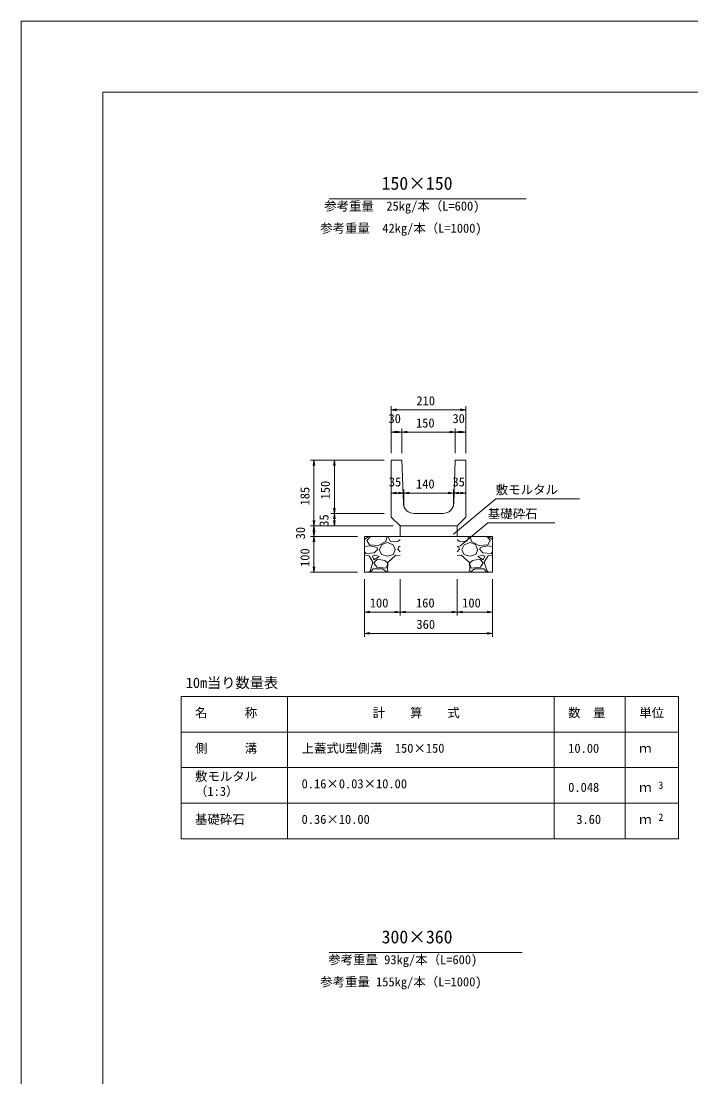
# Model space of a CAD drawing. Units: millimetres, scale not verified. Extents: x 0 to 84100, y 0 to 59400.
# Drawn here: x 0 to 18848, y 29700 to 59400 of the extents above; entities that cross this region are included whole.
import ezdxf
from ezdxf.enums import TextEntityAlignment as Align

# ---------------------------------------------------------------- set-up
doc = ezdxf.new("R2010")
doc.units = ezdxf.units.MM
doc.header["$LTSCALE"] = 100
for name, color, linetype, lineweight in [('D-MTR-FRAM（材料表図枠）', 2, 'Continuous', 18), ('D-STR-DIM（寸法）', 7, 'Continuous', 18), ('D-STR-HTXT（旗揚げ）', 7, 'Continuous', 18), ('D-STR-STRn（構造物）', 7, 'Continuous', 18), ('D-STR（構造物外形線）', 1, 'Continuous', 18), ('D-TTL(外枠）', 2, 'Continuous', 18), ('DEFPOINTS_2', 8, 'Continuous', 18)]:
    doc.layers.add(name, color=color, linetype=linetype, lineweight=lineweight)
for name, color, linetype in [('D-MTR-TXT(文字列）', 7, 'Continuous'), ('D-MTR（材料表タイトル）', 7, 'Continuous'), ('D-STR-TXT（文字）', 7, 'Continuous'), ('D-TTL-TXT（文字）', 7, 'Continuous')]:
    doc.layers.add(name, color=color, linetype=linetype)
doc.styles.add('ＭＳ ゴシック', font='')
doc.styles.get('ＭＳ ゴシック').set_extended_font_data('MS Gothic')

msp = doc.modelspace()

# ---------------------------------------------------------------- linework, layer by layer
at = {"layer": 'D-MTR-FRAM（材料表図枠）'}
for p, q in [((4500, 40400), (18500, 40400)), ((4500, 36400), (4500, 40400)), ((7500, 36400), (7500, 40400)), ((15000, 36400), (15000, 40400)), ((17000, 37200), (17000, 40400)), ((17000, 36400), (17000, 40400)), ((18500, 36400), (18500, 40400)), ((4500, 39400), (18500, 39400)), ((4500, 38400), (18500, 38400)), ((4500, 37400), (18500, 37400)), ((4500, 36400), (18500, 36400))]:
    msp.add_line(p, q, dxfattribs=at)
at = {"layer": 'D-STR-DIM（寸法）'}
for p, q in [((10416.8, 47250), (10416.8, 48565.1)), ((10416.8, 48465.1), (10566.8, 48490.1)), ((10416.8, 48465.1), (10436.8, 48465.1)), ((10566.8, 48440.1), (10416.8, 48465.1)), ((12496.8, 48465.1), (10436.8, 48465.1)), ((12366.8, 48490.1), (12516.8, 48465.1)), ((12516.8, 48465.1), (12366.8, 48440.1)), ((12516.8, 48465.1), (12496.8, 48465.1)), ((12516.8, 47250), (12516.8, 48565.1)), ((10416.8, 47250), (10416.8, 47940.1)), ((10416.8, 47840.1), (10566.8, 47865.1)), ((10416.8, 47840.1), (10436.8, 47840.1)), ((10566.8, 47815.1), (10416.8, 47840.1)), ((10436.8, 47840.1), (10696.8, 47840.1)), ((10566.8, 47865.1), (10716.8, 47840.1)), ((10716.8, 47840.1), (10566.8, 47815.1)), ((10716.8, 47840.1), (10696.8, 47840.1)), ((10716.8, 47250), (10716.8, 47940.1)), ((10716.8, 47250), (10716.8, 47940.1)), ((10716.8, 47840.1), (10866.8, 47865.1)), ((10716.8, 47840.1), (10736.8, 47840.1)), ((10866.8, 47815.1), (10716.8, 47840.1)), ((10736.8, 47840.1), (12196.8, 47840.1)), ((12066.8, 47865.1), (12216.8, 47840.1)), ((12216.8, 47840.1), (12066.8, 47815.1)), ((12216.8, 47840.1), (12196.8, 47840.1)), ((12216.8, 47250), (12216.8, 47940.1)), ((12216.8, 47250), (12216.8, 47940.1)), ((12216.8, 47840.1), (12366.8, 47865.1)), ((12216.8, 47840.1), (12236.8, 47840.1)), ((12366.8, 47815.1), (12216.8, 47840.1)), ((12496.8, 47840.1), (12236.8, 47840.1)), ((12366.8, 47865.1), (12516.8, 47840.1)), ((12516.8, 47840.1), (12366.8, 47815.1)), ((12516.8, 47840.1), (12496.8, 47840.1)), ((12516.8, 47250), (12516.8, 47940.1)), ((10216.8, 47050), (8140.7, 47050)), ((8215.7, 46900), (8240.7, 47050)), ((8240.7, 47050), (8240.7, 47030)), ((8240.7, 47050), (8265.7, 46900)), ((8240.7, 47030), (8240.7, 45220)), ((10216.8, 47050), (8714.2, 47050)), ((8789.2, 46900), (8814.2, 47050)), ((8814.2, 47050), (8814.2, 47030)), ((8814.2, 47050), (8839.2, 46900)), ((8814.2, 47030), (8814.2, 45570)), ((10416.8, 45750), (10416.8, 46224.8)), ((10416.8, 46124.8), (10566.8, 46149.8)), ((10416.8, 46124.8), (10436.8, 46124.8)), ((10566.8, 46099.8), (10416.8, 46124.8)), ((10746.8, 46124.8), (10436.8, 46124.8)), ((10616.8, 46149.8), (10766.8, 46124.8)), ((10766.8, 46124.8), (10616.8, 46099.8)), ((10766.8, 46124.8), (10746.8, 46124.8)), ((10766.8, 45750), (10766.8, 46224.8)), ((10766.8, 45750), (10766.8, 46224.8)), ((10766.8, 46124.8), (10916.8, 46149.8)), ((10766.8, 46124.8), (10786.8, 46124.8)), ((10916.8, 46099.8), (10766.8, 46124.8)), ((10786.8, 46124.8), (12146.8, 46124.8)), ((12016.8, 46149.8), (12166.8, 46124.8)), ((12166.8, 46124.8), (12016.8, 46099.8)), ((12166.8, 46124.8), (12146.8, 46124.8)), ((12166.8, 45750), (12166.8, 46224.8)), ((12166.8, 45750), (12166.8, 46224.8)), ((12166.8, 46124.8), (12316.8, 46149.8)), ((12166.8, 46124.8), (12186.8, 46124.8)), ((12316.8, 46099.8), (12166.8, 46124.8)), ((12186.8, 46124.8), (12496.8, 46124.8)), ((12366.8, 46149.8), (12516.8, 46124.8)), ((12516.8, 46124.8), (12366.8, 46099.8)), ((12516.8, 46124.8), (12496.8, 46124.8)), ((12516.8, 45750), (12516.8, 46224.8)), ((10216.8, 45550), (8714.2, 45550)), ((10216.8, 45550), (8714.2, 45550)), ((8814.2, 45550), (8789.2, 45700)), ((8789.2, 45400), (8814.2, 45550)), ((8839.2, 45700), (8814.2, 45550)), ((8814.2, 45550), (8814.2, 45570)), ((8814.2, 45550), (8814.2, 45530)), ((8814.2, 45550), (8839.2, 45400)), ((8814.2, 45530), (8814.2, 45220)), ((10466.8, 45200), (8140.7, 45200)), ((10466.8, 45200), (8140.7, 45200)), ((8240.7, 45200), (8215.7, 45350)), ((8215.7, 45050), (8240.7, 45200)), ((8265.7, 45350), (8240.7, 45200)), ((8240.7, 45200), (8240.7, 45220)), ((8240.7, 45200), (8240.7, 45180)), ((8240.7, 45200), (8265.7, 45050)), ((8240.7, 45180), (8240.7, 44920)), ((10466.8, 45200), (8714.2, 45200)), ((8814.2, 45200), (8789.2, 45350)), ((8839.2, 45350), (8814.2, 45200)), ((8814.2, 45200), (8814.2, 45220)), ((9466.8, 44900), (8140.7, 44900)), ((9466.8, 44900), (8140.7, 44900)), ((8240.7, 44900), (8215.7, 45050)), ((8215.7, 44750), (8240.7, 44900)), ((8265.7, 45050), (8240.7, 44900)), ((8240.7, 44900), (8240.7, 44920)), ((8240.7, 44900), (8240.7, 44880)), ((8240.7, 44900), (8265.7, 44750)), ((8240.7, 44880), (8240.7, 43920)), ((8240.7, 43900), (8215.7, 44050)), ((8265.7, 44050), (8240.7, 43900)), ((9466.8, 43900), (8140.7, 43900)), ((8240.7, 43900), (8240.7, 43920)), ((9666.8, 43700), (9666.8, 42677.7)), ((9666.8, 43700), (9666.8, 42077)), ((10666.8, 43700), (10666.8, 42677.7)), ((10666.8, 43700), (10666.8, 42677.7)), ((12266.8, 43700), (12266.8, 42677.7)), ((12266.8, 43700), (12266.8, 42677.7)), ((13266.8, 43700), (13266.8, 42677.7)), ((13266.8, 43700), (13266.8, 42077)), ((9666.8, 42777.7), (9816.8, 42802.7)), ((9666.8, 42777.7), (9686.8, 42777.7)), ((9816.8, 42752.7), (9666.8, 42777.7)), ((10646.8, 42777.7), (9686.8, 42777.7)), ((10516.8, 42802.7), (10666.8, 42777.7)), ((10666.8, 42777.7), (10516.8, 42752.7)), ((10666.8, 42777.7), (10646.8, 42777.7)), ((10666.8, 42777.7), (10816.8, 42802.7)), ((10666.8, 42777.7), (10686.8, 42777.7)), ((10816.8, 42752.7), (10666.8, 42777.7)), ((10686.8, 42777.7), (12246.8, 42777.7)), ((12116.8, 42802.7), (12266.8, 42777.7)), ((12266.8, 42777.7), (12116.8, 42752.7)), ((12266.8, 42777.7), (12246.8, 42777.7)), ((12266.8, 42777.7), (12416.8, 42802.7)), ((12266.8, 42777.7), (12286.8, 42777.7)), ((12416.8, 42752.7), (12266.8, 42777.7)), ((12286.8, 42777.7), (13246.8, 42777.7)), ((13116.8, 42802.7), (13266.8, 42777.7)), ((13266.8, 42777.7), (13116.8, 42752.7)), ((13266.8, 42777.7), (13246.8, 42777.7)), ((9666.8, 42177), (9816.8, 42202)), ((9666.8, 42177), (9686.8, 42177)), ((9816.8, 42152), (9666.8, 42177)), ((13246.8, 42177), (9686.8, 42177)), ((13116.8, 42202), (13266.8, 42177)), ((13266.8, 42177), (13116.8, 42152)), ((13266.8, 42177), (13246.8, 42177))]:
    msp.add_line(p, q, dxfattribs=at)
at = {"layer": 'D-STR-HTXT（旗揚げ）'}
for p, q in [((8669.4, 54400), (14214.5, 54400)), ((12164.8, 44963.4), (13356.5, 45964.7)), ((15716.4, 45964.7), (13356.5, 45964.7)), ((12345.5, 44626.3), (13132, 45285.6)), ((15018.3, 45285.6), (13132, 45285.6)), ((8669.4, 33200), (14100.8, 33200))]:
    msp.add_line(p, q, dxfattribs=at)
at = {"layer": 'D-STR-STRn（構造物）'}
for p, q in [((10666.8, 45200), (10666.8, 44900)), ((12266.8, 45200), (12266.8, 44900)), ((10666.8, 44900), (9666.8, 44900)), ((9666.8, 44900), (9666.8, 43900)), ((9666.8, 44813), (9779.4, 44900)), ((9728.5, 44789.6), (9827.9, 44900)), ((10298.8, 44899.5), (10258.8, 44759.5)), ((10332.9, 44900), (10386.9, 44771.9)), ((10666.8, 44900), (13266.8, 44900)), ((12266.8, 44900), (13266.8, 44900)), ((12600.6, 44900), (12546.7, 44771.9)), ((12634.7, 44899.5), (12674.7, 44759.5)), ((13205, 44789.6), (13105.7, 44900)), ((13266.8, 44813), (13154.2, 44900)), ((13266.8, 44900), (13266.8, 43900)), ((9819.4, 44638.4), (9666.8, 44622.3)), ((9800.5, 44669), (9730.5, 44789)), ((10047.9, 44651.6), (9797.9, 44671.6)), ((10018.2, 44590.1), (9818.2, 44640.1)), ((10028.6, 44538.9), (10018.6, 44588.9)), ((10259, 44758.8), (10049, 44648.8)), ((10088.3, 44539.5), (10148.3, 44679.5)), ((10148.6, 44679.5), (10308.6, 44729.5)), ((10308.2, 44729.5), (10468.2, 44669.5)), ((10387.9, 44769), (10597.9, 44759)), ((10468.7, 44669.3), (10528.7, 44539.3)), ((10598.3, 44539.8), (10628.3, 44619.8)), ((10598.6, 44760.3), (10666.8, 44813)), ((10666.8, 44622.3), (10629.4, 44618.4)), ((12335, 44760.3), (12266.8, 44813)), ((12266.8, 44622.3), (12304.2, 44618.4)), ((12335.2, 44539.8), (12305.2, 44619.8)), ((12545.6, 44769), (12335.6, 44759)), ((12464.9, 44669.3), (12404.9, 44539.3)), ((12625.4, 44729.5), (12465.4, 44669.5)), ((12784.9, 44679.5), (12624.9, 44729.5)), ((12674.6, 44758.8), (12884.6, 44648.8)), ((12845.3, 44539.5), (12785.3, 44679.5)), ((12885.7, 44651.6), (13135.7, 44671.6)), ((12904.9, 44538.9), (12914.9, 44588.9)), ((12915.4, 44590.1), (13115.4, 44640.1)), ((13114.2, 44638.4), (13266.8, 44622.3)), ((13133.1, 44669), (13203.1, 44789)), ((9708.2, 44422.8), (9666.8, 44468)), ((9788.8, 44358.5), (9666.8, 44368.7)), ((9937.8, 44440.2), (9707.8, 44420.2)), ((9900.7, 44180.1), (9790.7, 44360.1)), ((9888.1, 44349.6), (9928.1, 44249.6)), ((9958.4, 44379.2), (9888.4, 44349.2)), ((9928.2, 44249.8), (10078.2, 44339.8)), ((10028.5, 44259.5), (9928.5, 44159.5)), ((10028.5, 44539.6), (9938.5, 44439.6)), ((10078.8, 44339.7), (9958.8, 44379.7)), ((10229.7, 44230.1), (10029.7, 44260.1)), ((10077.6, 44539.8), (10137.6, 44399.8)), ((10137.7, 44398.8), (10307.7, 44348.8)), ((10309.1, 44348.9), (10479.1, 44398.9)), ((10548.7, 44379.5), (10318.7, 44169.5)), ((10478.2, 44400), (10528.2, 44540)), ((10666.8, 44368.7), (10548.8, 44378.5)), ((10666.8, 44468), (10598.2, 44542.8)), ((12266.8, 44468), (12335.4, 44542.8)), ((12266.8, 44368.7), (12384.8, 44378.5)), ((12384.8, 44379.5), (12614.8, 44169.5)), ((12455.4, 44400), (12405.4, 44540)), ((12624.5, 44348.9), (12454.5, 44398.9)), ((12795.8, 44398.8), (12625.8, 44348.8)), ((12703.9, 44230.1), (12903.9, 44260.1)), ((12855.9, 44539.8), (12795.9, 44399.8)), ((12854.7, 44339.7), (12974.7, 44379.7)), ((13005.4, 44249.8), (12855.4, 44339.8)), ((12905, 44539.6), (12995, 44439.6)), ((12905.1, 44259.5), (13005.1, 44159.5)), ((12975.2, 44379.2), (13045.2, 44349.2)), ((12995.7, 44440.2), (13225.7, 44420.2)), ((13045.4, 44349.6), (13005.4, 44249.6)), ((13032.8, 44180.1), (13142.8, 44360.1)), ((13144.8, 44358.5), (13266.8, 44368.7)), ((13225.4, 44422.8), (13266.8, 44468)), ((9818.6, 43929.2), (9898.6, 44179.2)), ((9827.9, 43900), (9908.5, 43989.6)), ((9908.5, 43989.6), (10168.5, 43989.6)), ((9928.2, 44159.9), (10008.2, 44039.9)), ((10008.8, 44039.1), (10258.8, 44009.1)), ((10168.2, 43991.9), (10298.2, 43901.9)), ((10310.6, 44157.5), (10230.6, 44227.5)), ((10258.8, 44009.7), (10308.8, 44099.7)), ((10306.9, 43961.9), (10332.9, 43900)), ((10318.1, 44170.1), (10308.1, 43960.1)), ((10308.5, 44099.6), (10308.5, 44159.6)), ((12626.7, 43961.9), (12600.6, 43900)), ((12615.5, 44170.1), (12625.5, 43960.1)), ((12622.9, 44157.5), (12702.9, 44227.5)), ((12674.8, 44009.7), (12624.8, 44099.7)), ((12625, 44099.6), (12625, 44159.6)), ((12765.4, 43991.9), (12635.4, 43901.9)), ((12924.7, 44039.1), (12674.7, 44009.1)), ((13025, 43989.6), (12765, 43989.6)), ((13005.4, 44159.9), (12925.4, 44039.9)), ((13105.7, 43900), (13025, 43989.6)), ((13114.9, 43929.2), (13034.9, 44179.2)), ((9666.8, 43900), (13266.8, 43900)), ((9779.4, 43900), (9818.6, 43930.3)), ((13154.2, 43900), (13115, 43930.3))]:
    msp.add_line(p, q, dxfattribs=at)
at = {"layer": 'D-STR（構造物外形線）'}
for p, q in [((10416.8, 47050), (10416.8, 45450)), ((10716.8, 47050), (10416.8, 47050)), ((10716.8, 47050), (10757.1, 45840)), ((12176.4, 45840), (12216.8, 47050)), ((12516.8, 47050), (12216.8, 47050)), ((12516.8, 47050), (12516.8, 45450)), ((10666.8, 45200), (10416.8, 45450)), ((11056.9, 45550), (11876.6, 45550)), ((12266.8, 45200), (12516.8, 45450)), ((10666.8, 45200), (12266.8, 45200))]:
    msp.add_line(p, q, dxfattribs=at)
for centre, start, end in [((11056.9, 45850), 181.90915, 270), ((11876.6, 45850), 270, 358.09085)]:
    msp.add_arc(centre, 300, start, end, dxfattribs=at)
at = {"layer": 'D-TTL(外枠）'}
for p, q in [((2300, 57400), (81800, 57400)), ((2300, 2000), (2300, 57400))]:
    msp.add_line(p, q, dxfattribs=at)
at = {"layer": 'DEFPOINTS_2'}
for p, q in [((0, 59400), (84100, 59400)), ((0, 0), (0, 59400))]:
    msp.add_line(p, q, dxfattribs=at)

# ---------------------------------------------------------------- texts
at = {"layer": 'D-MTR-TXT(文字列）', "style": 'ＭＳ ゴシック'}
for s, height, p in [('参考重量\u300025kg/本（L=600)', 256.6, (8527.9, 53993.3)), ('参考重量\u300042kg/本（L=1000)', 256.6, (8414.2, 53369.2)), ('名\u3000\u3000\u3000称', 256.6, (4892.3, 39740.3)), ('計\u3000\u3000算\u3000\u3000式', 256.6, (9893, 39740.3)), ('数\u3000量', 256.6, (15392.3, 39740.3)), ('単位', 256.6, (17392.3, 39740.3)), ('側\u3000\u3000\u3000溝', 256.6, (4892.3, 38740.3)), ('上蓋式U型側溝\u3000150×150', 256.6, (7892.3, 38740.3)), ('10.00', 256.6, (15395, 38740.3)), ('ｍ', 256.6, (17392.3, 38740.3)), ('敷モルタル', 256.6, (4892.3, 37950.3)), ('0.16×0.03×10.00', 256.6, (7892.3, 37740.3)), ('（1:3）', 256.6, (4892.3, 37528.1)), ('0.048', 256.6, (15395, 37640.3)), ('ｍ', 256.6, (17392.3, 37640.3)), ('3', 205.3, (17932.5, 37740.8)), ('基礎砕石', 256.6, (4892.3, 36740.3)), ('0.36×10.00', 256.6, (7892.3, 36740.3)), ('3.60', 256.6, (15622.4, 36740.3)), ('ｍ', 256.6, (17392.3, 36740.3)), ('2', 205.3, (17932.5, 36840.8)), ('参考重量 93kg/本（L=600)', 256.6, (8641.6, 32793.3)), ('参考重量 155kg/本（L=1000)', 256.6, (8414.2, 32169.2))]:
    msp.add_text(s, height=height, dxfattribs=at).set_placement(p, align=Align.BOTTOM_LEFT)
at = {"layer": 'D-MTR（材料表タイトル）', "style": 'ＭＳ ゴシック'}
msp.add_text('10m当り数量表', height=293.3, dxfattribs=at).set_placement((4634.2, 40552.5), align=Align.BOTTOM_LEFT)
at = {"layer": 'D-STR-DIM（寸法）', "style": 'ＭＳ ゴシック'}
for s, p in [('210', (11123.9, 48515.1)), ('30', (10338.5, 48015.1)), ('150', (11112.3, 47890.1)), ('30', (12138.5, 48015.1)), ('35', (10347.7, 46232.7)), ('140', (11112.3, 46174.8)), ('35', (12138.1, 46232.7)), ('100', (9812.3, 42827.7)), ('160', (11112.3, 42827.7)), ('100', (12412.3, 42827.7)), ('360', (11124.8, 42227))]:
    msp.add_text(s, height=256.6, dxfattribs=at).set_placement(p, align=Align.BOTTOM_LEFT)
for s, p in [('150', (8764.2, 45945.6)), ('185', (8190.7, 45775)), ('35', (8727.6, 45176.1)), ('30', (8065.7, 44821.7)), ('100', (8190.7, 44045.6))]:
    msp.add_text(s, height=256.6, rotation=90, dxfattribs=at).set_placement(p, align=Align.BOTTOM_LEFT)
at = {"layer": 'D-STR-TXT（文字）', "style": 'ＭＳ ゴシック'}
for s, p in [('敷モルタル', (13356.5, 46014.7)), ('基礎砕石', (13132, 45335.6))]:
    msp.add_text(s, height=256.6, dxfattribs=at).set_placement(p, align=Align.BOTTOM_LEFT)
at = {"layer": 'D-TTL-TXT（文字）', "style": 'ＭＳ ゴシック'}
for s, p in [('150×150', (10144.7, 54544.9)), ('300×360', (10144.7, 33344.9))]:
    msp.add_text(s, height=366.6, dxfattribs=at).set_placement(p, align=Align.BOTTOM_LEFT)

doc.saveas('drawing.dxf')
